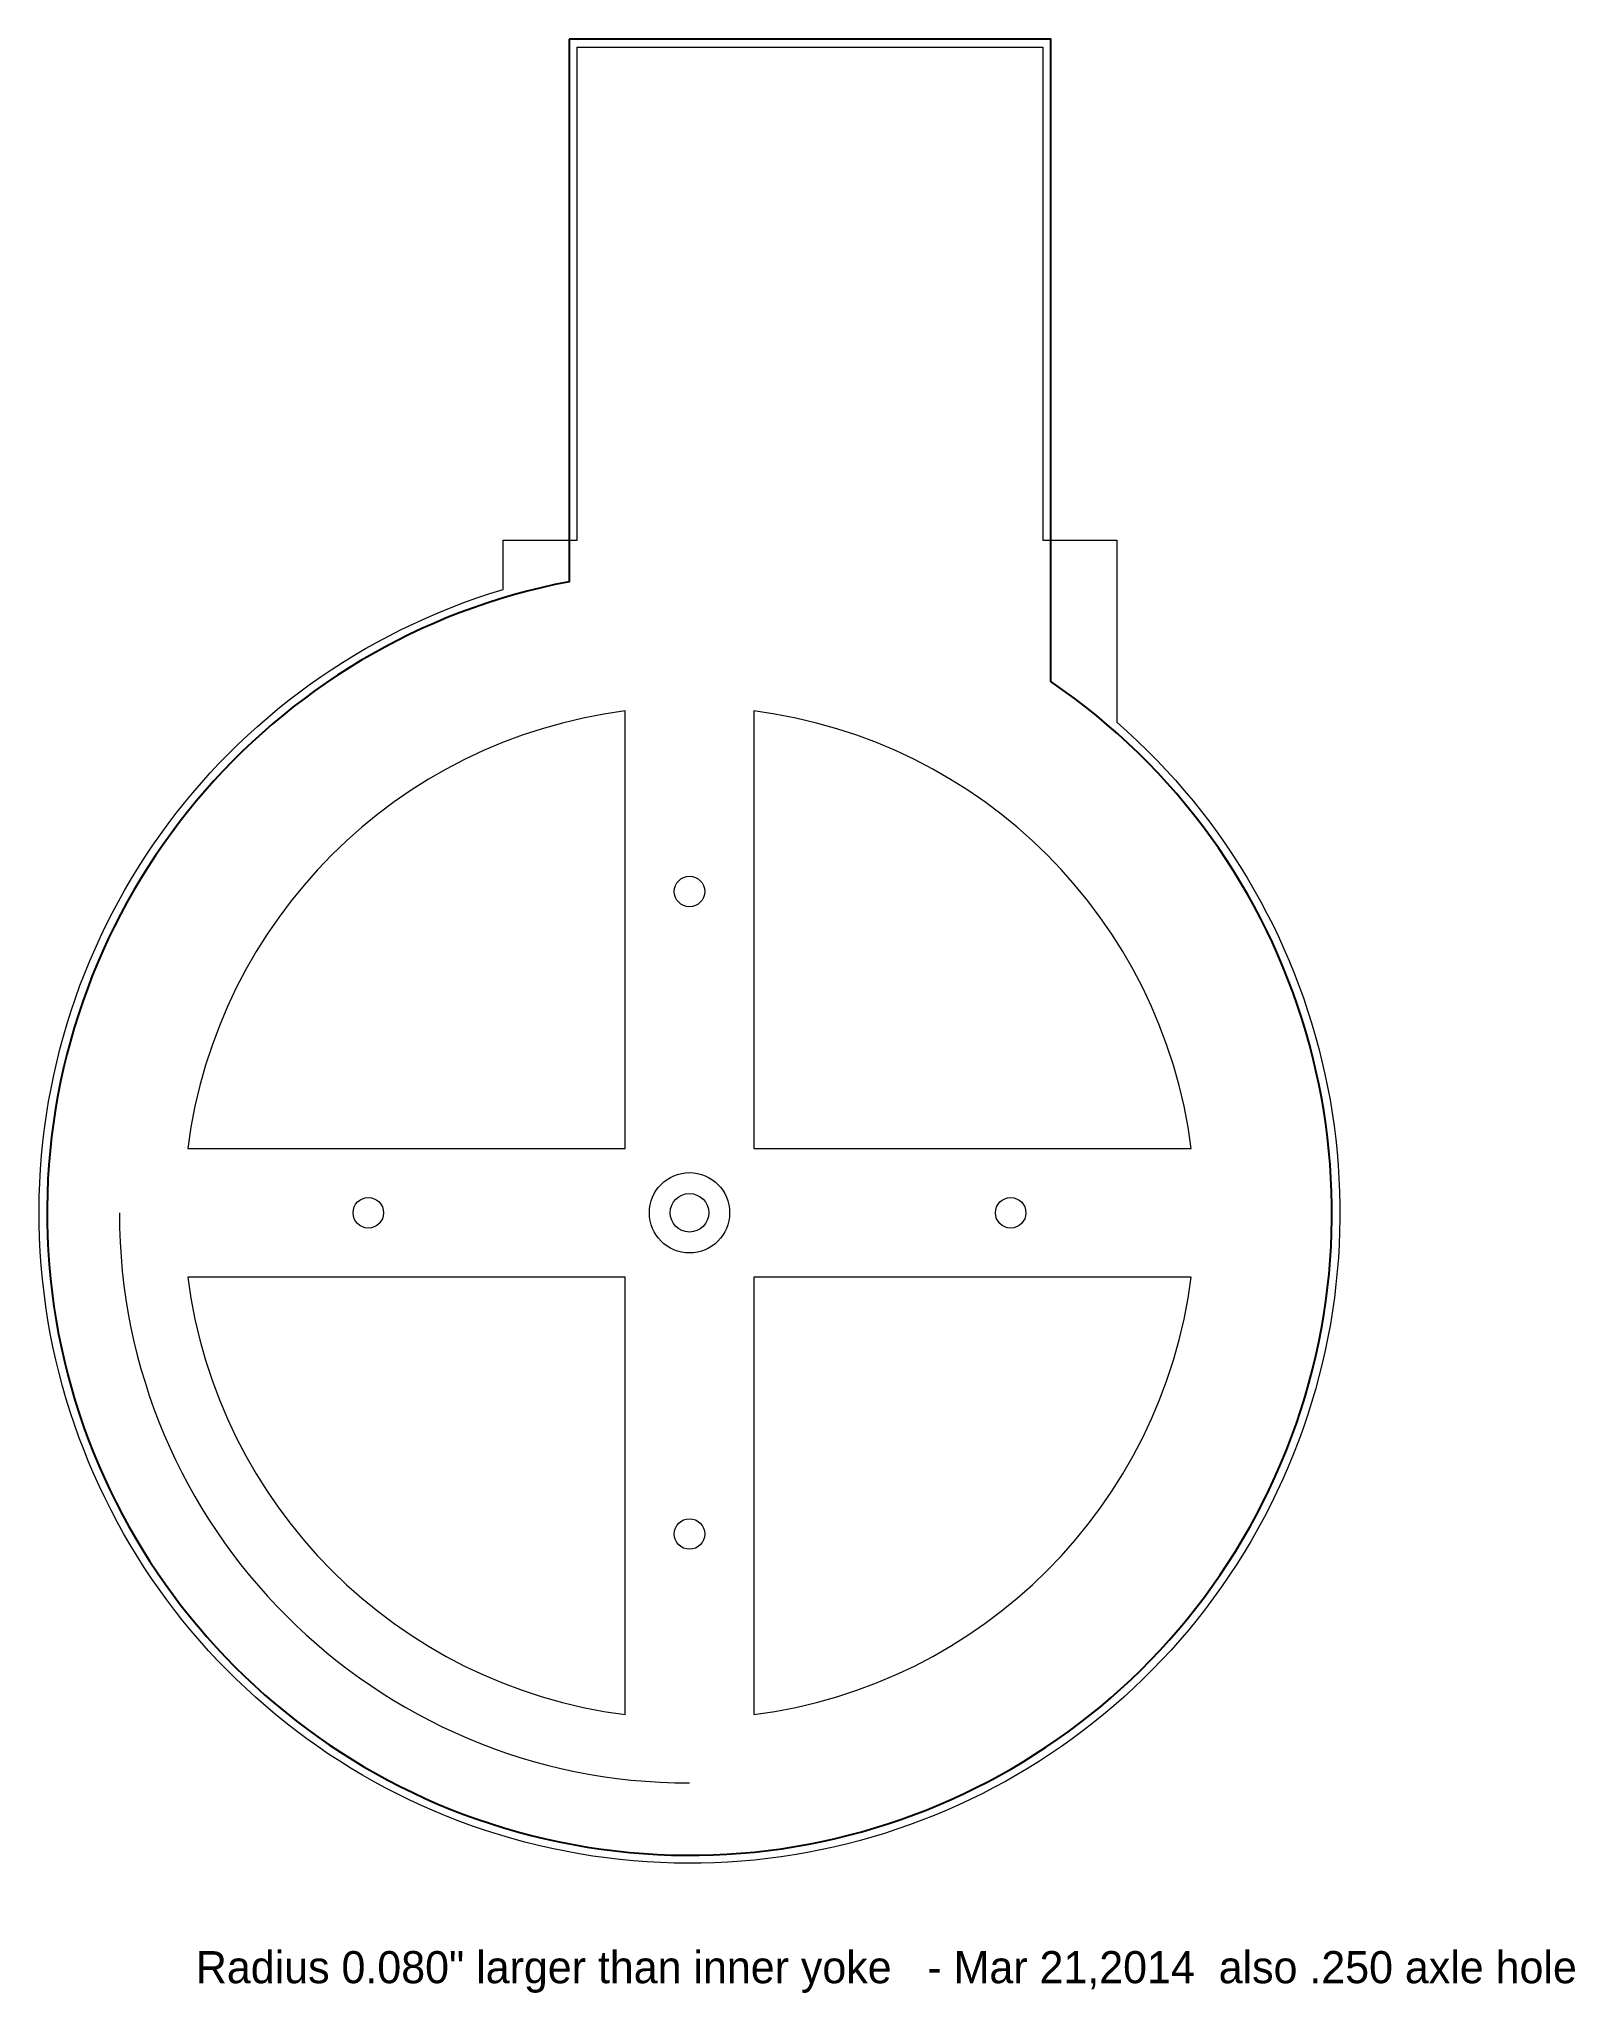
# Model space of a CAD drawing. Extents: x 0.2 to 4.98, y -0.22 to 5.86.
import ezdxf

# ---------------------------------------------------------------- set-up
doc = ezdxf.new("R2010")
doc.units = 0
doc.header["$MEASUREMENT"] = 0
doc.layers.add('holes', color=1, linetype='Continuous')
doc.layers.add('outline', color=3, linetype='Continuous')

msp = doc.modelspace()

# ---------------------------------------------------------------- linework, layer by layer
at = {"linetype": 'Continuous', "flags": 128}
msp.add_lwpolyline([(1.8507, 5.8606), (1.8507, 4.1715, 5.02324), (3.3507, 3.8606), (3.3507, 5.8606)], format="xyb", close=True, dxfattribs=at)
at = {"linetype": 'Continuous', "lineweight": 0, "flags": 128}
for points in [[(0.6634, 2.407), (2.0257, 2.407), (2.0257, 3.7693, 0.341447)], [(2.4257, 3.7693), (2.4257, 2.407), (3.7879, 2.407, 0.341447)], [(2.0257, 0.6448), (2.0257, 2.007), (0.6634, 2.007, 0.341447)], [(3.7879, 2.007), (2.4257, 2.007), (2.4257, 0.6448, 0.341447)]]:
    msp.add_lwpolyline(points, format="xyb", close=True, dxfattribs=at)
at = {"linetype": 'Continuous', "lineweight": 0}
for centre, radius in [((2.2257, 3.207), 0.0475), ((1.2257, 2.207), 0.0475), ((2.2257, 2.207), 0.06), ((3.2257, 2.207), 0.0475), ((2.2257, 1.207), 0.0475)]:
    msp.add_circle(centre, radius, dxfattribs=at)
msp.add_arc((2.2257, 2.207), 1.775, 180, 270, dxfattribs=at)
at = {"layer": 'holes', "linetype": 'Continuous', "lineweight": 0}
msp.add_circle((2.2257, 2.207), 0.125, dxfattribs=at)
at = {"layer": 'outline', "linetype": 'Continuous', "lineweight": 0, "flags": 128}
msp.add_lwpolyline([(1.6457, 4.3007), (1.7257, 4.3007), (1.8757, 4.3007), (1.8757, 5.8356), (3.3257, 5.8356), (3.3257, 4.3007), (3.4758, 4.3007), (3.5558, 4.3007), (3.5558, 3.7339, -3.887371), (1.6457, 4.1472)], format="xyb", close=True, dxfattribs=at)

# ---------------------------------------------------------------- texts
at = {"linetype": 'Continuous', "lineweight": 0}
msp.add_text('Radius 0.080" larger than inner yoke   - Mar 21,2014  also .250 axle hole', height=0.1, dxfattribs=at).set_placement((0.6889, -0.1914))

doc.saveas('drawing.dxf')
